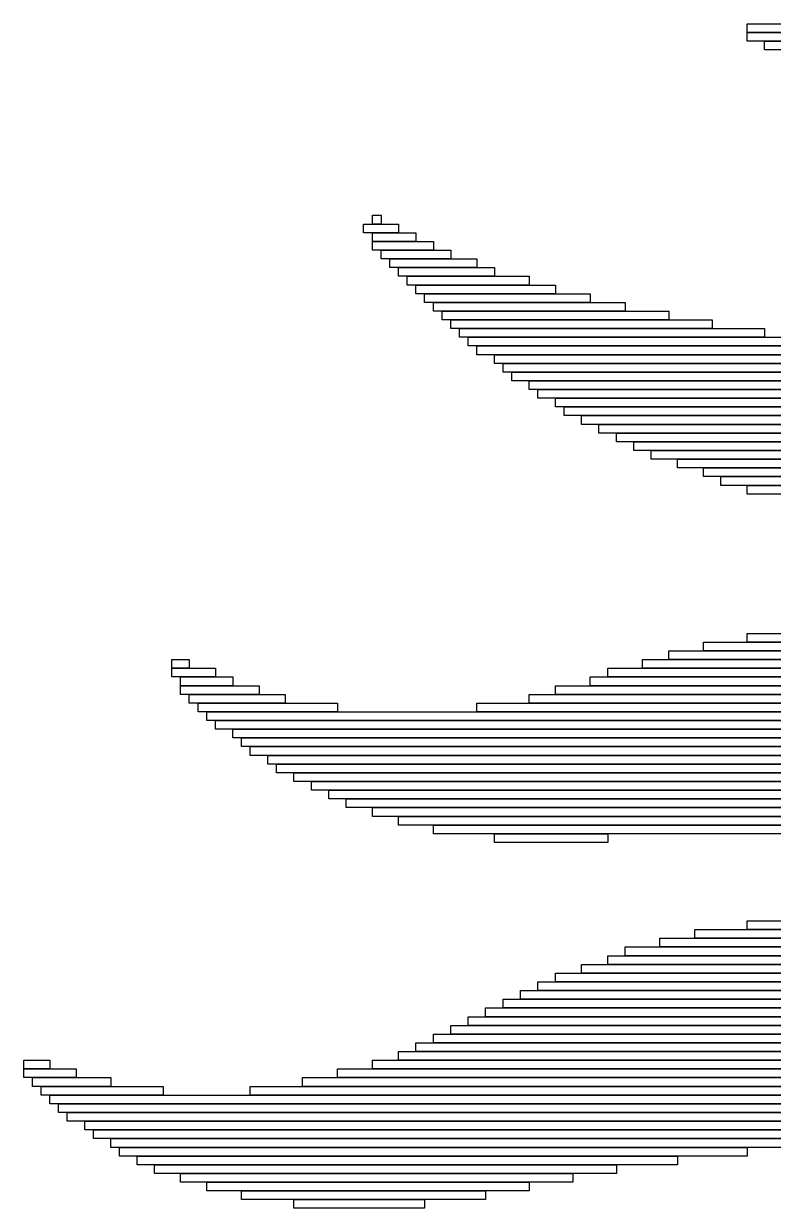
# Model space of a CAD drawing. Extents: x 394 to 649, y 295 to 744.
# Drawn here: x 394 to 480, y 588 to 724 of the extents above; entities that cross this region are included whole.
import ezdxf

# ---------------------------------------------------------------- set-up
doc = ezdxf.new("R2010")
doc.units = 0

msp = doc.modelspace()

# ---------------------------------------------------------------- linework, layer by layer
for p, q in [((477, 724), (483, 724)), ((477, 723), (477, 724)), ((483, 723), (477, 723)), ((477, 723), (492, 723)), ((477, 722), (477, 723)), ((492, 722), (477, 722)), ((479, 722), (496, 722)), ((479, 721), (479, 722)), ((496, 721), (479, 721)), ((434, 702), (435, 702)), ((434, 701), (434, 702)), ((435, 702), (435, 701)), ((433, 701), (437, 701)), ((433, 700), (433, 701)), ((435, 701), (434, 701)), ((437, 701), (437, 700)), ((437, 700), (433, 700)), ((434, 700), (439, 700)), ((434, 699), (434, 700)), ((439, 700), (439, 699)), ((439, 699), (434, 699)), ((434, 699), (441, 699)), ((434, 698), (434, 699)), ((441, 698), (434, 698)), ((435, 698), (443, 698)), ((435, 697), (435, 698)), ((441, 699), (441, 698)), ((443, 698), (443, 697)), ((443, 697), (435, 697)), ((436, 697), (446, 697)), ((436, 696), (436, 697)), ((446, 697), (446, 696)), ((446, 696), (436, 696)), ((437, 696), (448, 696)), ((437, 695), (437, 696)), ((448, 695), (437, 695)), ((438, 695), (452, 695)), ((438, 694), (438, 695)), ((448, 696), (448, 695)), ((452, 695), (452, 694)), ((452, 694), (438, 694)), ((439, 694), (455, 694)), ((439, 693), (439, 694)), ((455, 694), (455, 693)), ((455, 693), (439, 693)), ((440, 693), (459, 693)), ((440, 692), (440, 693)), ((459, 693), (459, 692)), ((459, 692), (440, 692)), ((441, 692), (463, 692)), ((441, 691), (441, 692)), ((463, 691), (441, 691)), ((442, 691), (468, 691)), ((442, 690), (442, 691)), ((463, 692), (463, 691)), ((468, 691), (468, 690)), ((468, 690), (442, 690)), ((443, 690), (473, 690)), ((443, 689), (443, 690)), ((473, 690), (473, 689)), ((473, 689), (443, 689)), ((444, 689), (479, 689)), ((444, 688), (444, 689)), ((479, 689), (479, 688)), ((479, 688), (444, 688)), ((445, 688), (490, 688)), ((445, 687), (445, 688)), ((490, 687), (445, 687)), ((446, 687), (501, 687)), ((446, 686), (446, 687)), ((501, 686), (446, 686)), ((448, 686), (509, 686)), ((448, 685), (448, 686)), ((509, 685), (448, 685)), ((449, 685), (515, 685)), ((449, 684), (449, 685)), ((515, 684), (449, 684)), ((450, 684), (519, 684)), ((450, 683), (450, 684)), ((519, 683), (450, 683)), ((452, 683), (524, 683)), ((452, 682), (452, 683)), ((524, 682), (452, 682)), ((453, 682), (528, 682)), ((453, 681), (453, 682)), ((528, 681), (453, 681)), ((455, 681), (531, 681)), ((455, 680), (455, 681)), ((531, 680), (455, 680)), ((456, 680), (534, 680)), ((456, 679), (456, 680)), ((534, 679), (456, 679)), ((458, 679), (537, 679)), ((458, 678), (458, 679)), ((537, 678), (458, 678)), ((460, 678), (539, 678)), ((460, 677), (460, 678)), ((539, 677), (460, 677)), ((462, 677), (542, 677)), ((462, 676), (462, 677)), ((542, 676), (462, 676)), ((464, 676), (544, 676)), ((464, 675), (464, 676)), ((544, 675), (464, 675)), ((466, 675), (546, 675)), ((466, 674), (466, 675)), ((546, 674), (466, 674)), ((469, 674), (548, 674)), ((469, 673), (469, 674)), ((548, 673), (469, 673)), ((472, 673), (550, 673)), ((472, 672), (472, 673)), ((550, 672), (472, 672)), ((474, 672), (552, 672)), ((474, 671), (474, 672)), ((552, 671), (474, 671)), ((477, 671), (554, 671)), ((477, 670), (477, 671)), ((554, 670), (477, 670)), ((472, 653), (518, 653)), ((472, 652), (472, 653)), ((477, 654), (513, 654)), ((477, 653), (477, 654)), ((513, 653), (477, 653)), ((468, 652), (522, 652)), ((468, 651), (468, 652)), ((518, 652), (472, 652)), ((411, 651), (413, 651)), ((411, 650), (411, 651)), ((413, 651), (413, 650)), ((465, 651), (525, 651)), ((465, 650), (465, 651)), ((522, 651), (468, 651)), ((413, 650), (411, 650)), ((411, 650), (416, 650)), ((411, 649), (411, 650)), ((416, 649), (411, 649)), ((412, 649), (418, 649)), ((412, 648), (412, 649)), ((416, 650), (416, 649)), ((418, 649), (418, 648)), ((459, 649), (530, 649)), ((459, 648), (459, 649)), ((461, 650), (528, 650)), ((461, 649), (461, 650)), ((528, 649), (461, 649)), ((525, 650), (465, 650)), ((418, 648), (412, 648)), ((412, 648), (421, 648)), ((412, 647), (412, 648)), ((421, 648), (421, 647)), ((455, 648), (533, 648)), ((455, 647), (455, 648)), ((530, 648), (459, 648)), ((421, 647), (412, 647)), ((413, 647), (424, 647)), ((413, 646), (413, 647)), ((424, 647), (424, 646)), ((452, 647), (536, 647)), ((452, 646), (452, 647)), ((533, 647), (455, 647)), ((424, 646), (413, 646)), ((414, 646), (430, 646)), ((414, 645), (414, 646)), ((430, 645), (414, 645)), ((415, 645), (541, 645)), ((415, 644), (415, 645)), ((430, 646), (430, 645)), ((446, 646), (538, 646)), ((446, 645), (446, 646)), ((538, 645), (446, 645)), ((536, 646), (452, 646)), ((541, 644), (415, 644)), ((416, 644), (543, 644)), ((416, 643), (416, 644)), ((543, 643), (416, 643)), ((418, 643), (545, 643)), ((418, 642), (418, 643)), ((545, 642), (418, 642)), ((419, 642), (548, 642)), ((419, 641), (419, 642)), ((548, 641), (419, 641)), ((420, 641), (550, 641)), ((420, 640), (420, 641)), ((550, 640), (420, 640)), ((422, 640), (552, 640)), ((422, 639), (422, 640)), ((552, 639), (422, 639)), ((423, 639), (554, 639)), ((423, 638), (423, 639)), ((554, 638), (423, 638)), ((425, 638), (556, 638)), ((425, 637), (425, 638)), ((556, 637), (425, 637)), ((427, 637), (558, 637)), ((427, 636), (427, 637)), ((558, 636), (427, 636)), ((429, 636), (561, 636)), ((429, 635), (429, 636)), ((561, 635), (429, 635)), ((431, 635), (563, 635)), ((431, 634), (431, 635)), ((563, 634), (431, 634)), ((434, 634), (566, 634)), ((434, 633), (434, 634)), ((566, 633), (434, 633)), ((437, 633), (569, 633)), ((437, 632), (437, 633)), ((569, 632), (437, 632)), ((441, 632), (481, 632)), ((441, 631), (441, 632)), ((481, 631), (441, 631)), ((448, 631), (461, 631)), ((448, 630), (448, 631)), ((461, 630), (448, 630)), ((461, 631), (461, 630)), ((477, 621), (509, 621)), ((477, 620), (477, 621)), ((467, 619), (519, 619)), ((467, 618), (467, 619)), ((471, 620), (515, 620)), ((471, 619), (471, 620)), ((515, 619), (471, 619)), ((509, 620), (477, 620)), ((463, 618), (523, 618)), ((463, 617), (463, 618)), ((519, 618), (467, 618)), ((461, 617), (526, 617)), ((461, 616), (461, 617)), ((523, 617), (463, 617)), ((455, 615), (532, 615)), ((455, 614), (455, 615)), ((458, 616), (529, 616)), ((458, 615), (458, 616)), ((529, 615), (458, 615)), ((526, 616), (461, 616)), ((453, 614), (536, 614)), ((453, 613), (453, 614)), ((532, 614), (455, 614)), ((451, 613), (539, 613)), ((451, 612), (451, 613)), ((536, 613), (453, 613)), ((447, 611), (545, 611)), ((447, 610), (447, 611)), ((449, 612), (542, 612)), ((449, 611), (449, 612)), ((542, 611), (449, 611)), ((539, 612), (451, 612)), ((445, 610), (549, 610)), ((445, 609), (445, 610)), ((545, 610), (447, 610)), ((441, 608), (564, 608)), ((441, 607), (441, 608)), ((443, 609), (556, 609)), ((443, 608), (443, 609)), ((556, 608), (443, 608)), ((549, 609), (445, 609)), ((439, 607), (595, 607)), ((439, 606), (439, 607)), ((564, 607), (441, 607)), ((437, 606), (596, 606)), ((437, 605), (437, 606)), ((595, 606), (439, 606)), ((394, 605), (397, 605)), ((394, 604), (394, 605)), ((397, 604), (394, 604)), ((394, 604), (400, 604)), ((394, 603), (394, 604)), ((397, 605), (397, 604)), ((400, 604), (400, 603)), ((430, 604), (596, 604)), ((430, 603), (430, 604)), ((434, 605), (596, 605)), ((434, 604), (434, 605)), ((596, 604), (434, 604)), ((596, 605), (437, 605)), ((400, 603), (394, 603)), ((395, 603), (404, 603)), ((395, 602), (395, 603)), ((404, 603), (404, 602)), ((426, 603), (596, 603)), ((426, 602), (426, 603)), ((596, 603), (430, 603)), ((404, 602), (395, 602)), ((396, 602), (410, 602)), ((396, 601), (396, 602)), ((410, 602), (410, 601)), ((420, 602), (596, 602)), ((420, 601), (420, 602)), ((596, 602), (426, 602)), ((410, 601), (396, 601)), ((397, 601), (597, 601)), ((397, 600), (397, 601)), ((597, 600), (397, 600)), ((398, 600), (597, 600)), ((398, 599), (398, 600)), ((596, 601), (420, 601)), ((597, 599), (398, 599)), ((399, 599), (597, 599)), ((399, 598), (399, 599)), ((597, 598), (399, 598)), ((401, 598), (597, 598)), ((401, 597), (401, 598)), ((597, 597), (401, 597)), ((402, 597), (598, 597)), ((402, 596), (402, 597)), ((598, 596), (402, 596)), ((404, 596), (598, 596)), ((404, 595), (404, 596)), ((598, 595), (404, 595)), ((405, 595), (477, 595)), ((405, 594), (405, 595)), ((477, 595), (477, 594)), ((477, 594), (405, 594)), ((407, 594), (469, 594)), ((407, 593), (407, 594)), ((469, 593), (407, 593)), ((409, 593), (462, 593)), ((409, 592), (409, 593)), ((462, 593), (462, 592)), ((469, 594), (469, 593)), ((462, 592), (409, 592)), ((412, 592), (457, 592)), ((412, 591), (412, 592)), ((457, 592), (457, 591)), ((457, 591), (412, 591)), ((415, 591), (452, 591)), ((415, 590), (415, 591)), ((452, 591), (452, 590)), ((452, 590), (415, 590)), ((419, 590), (447, 590)), ((419, 589), (419, 590)), ((447, 589), (419, 589)), ((425, 589), (440, 589)), ((425, 588), (425, 589)), ((440, 589), (440, 588)), ((447, 590), (447, 589)), ((440, 588), (425, 588))]:
    msp.add_line(p, q)

doc.saveas('drawing.dxf')
